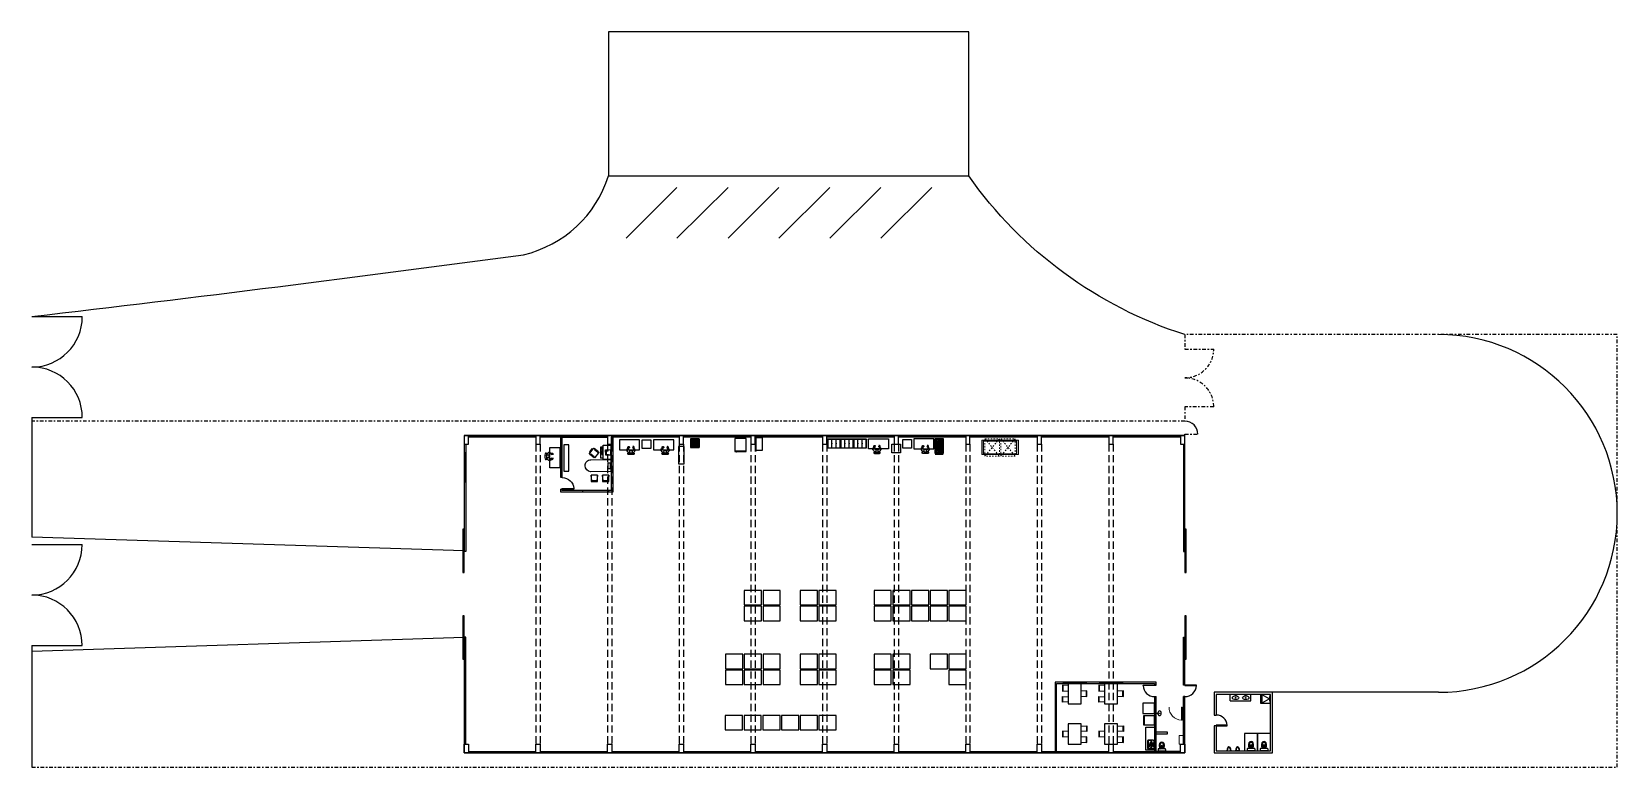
# Model space of a CAD drawing. Header units: millimetres. Extents: x 73 to 184, y 86 to 137.
import ezdxf

# ---------------------------------------------------------------- set-up
doc = ezdxf.new("R2010")
doc.units = ezdxf.units.MM
for name, pattern in [('AUDIT_I_201002150132-0', [0]), ('CENTER', [7.144, 4.465, -0.893, 0.893, -0.893]), ('CONTINUA', [0]), ('DASHDOT2', [0.5, 0.25, -0.125, 0, -0.125]), ('DASHED', [0.75, 0.5, -0.25])]:
    doc.linetypes.add(name, pattern=pattern)
for name, color, linetype in [('AA - SPLIT', 7, 'Continuous'), ('Areas', 7, 'Continuous'), ('ARQ - Aberturas', 1, 'Continuous'), ('ARQ - Muros Durlock', 40, 'Continuous'), ('ARQ-Estruct', 7, 'Continuous'), ('EQ - Mobiliario', 252, 'AUDIT_I_201002150132-0'), ('EQ - Sanitario', 252, 'Continuous'), ('estanterías RACK', 30, 'CONTINUA'), ('LARGUERO_2300', 42, 'Continuous'), ('mobiliario', 8, 'CENTER'), ('PER - ROMBOIDAL', 3, 'Continuous'), ('Plano base$0$EQ - Mobiliario', 252, 'AUDIT_I_201002150132-0')]:
    doc.layers.add(name, color=color, linetype=linetype)
for name, color, linetype, lineweight in [('BASTIDOR', 162, 'Continuous', 5), ('MERCADERIA', 252, 'Continuous', 5), ('OBRA REQ. A PROPIETARIO', 1, 'Continuous', 0)]:
    doc.layers.add(name, color=color, linetype=linetype, lineweight=lineweight)

# ---------------------------------------------------------------- blocks, each defined once
blk = doc.blocks.new('Plano base$0$S11')
at = {"layer": 'Plano base$0$EQ - Mobiliario'}
for points in [[(-0.05157, 0.353258), (-0.132673, 0.33131, 0.052358), (-0.142413, 0.327545), (-0.186929, 0.304734), (-0.211415, 0.281504, 0.053378), (-0.218314, 0.273397), (-0.259688, 0.212712, -0.078921), (-0.270449, 0.201298), (-0.274028, 0.198535, 0.253624), (-0.293316, 0.154953), (-0.291356, 0.13054), (-0.248933, 0.063996, 0.001509), (-0.24877, 0.063742), (-0.215435, 0.012144), (-0.215679, -0.033299, 0.039319), (-0.215104, -0.04113), (-0.209528, -0.077571, 0.271109), (-0.206347, -0.081494), (-0.202026, -0.083121, 0.56371), (-0.195302, -0.077831), (-0.194022, -0.074411), (-0.183012, -0.092915, 0.308624), (-0.178144, -0.095755), (-0.174821, -0.09552, 0.454858), (-0.170281, -0.089503), (-0.171597, -0.083247), (-0.161148, -0.103242, 0.307468), (-0.156198, -0.1059), (-0.150585, -0.105315, 0.419663), (-0.146141, -0.099731), (-0.146597, -0.092873), (-0.137417, -0.099456, 0.353703), (-0.131471, -0.101499), (-0.129802, -0.100891, 0.381475), (-0.126651, -0.095024), (-0.143368, -0.025513), (-0.130185, -0.031667), (-0.111054, -0.04281, 0.392799), (-0.104414, -0.041317), (-0.10084, -0.036105, 0.335675), (-0.101121, -0.030078), (-0.120712, -0.006551, 0.110367), (-0.137985, 0.006761), (-0.165212, 0.019472), (-0.170055, 0.037788), (-0.175656, 0.064976, 0.035291), (-0.172848, 0.142745)], [(-0.07161, 0.189774), (-0.172848, 0.142745, -0.136037), (-0.197574, 0.132634), (-0.212527, 0.130864), (-0.245783, 0.157093)], [(-0.218806, 0.016393), (-0.213085, 0.014459, 0.155319), (-0.182758, 0.013915), (-0.1648, 0.019279)], [(0.072112, 0.218185), (0.061747, 0.203843, -0.211627), (0.047748, 0.195681), (0.041131, 0.194946), (0.037744, 0.198336, -0.177498), (0.03196, 0.210828), (0.030915, 0.223496), (0.028353, 0.202562, -0.076282), (0.024248, 0.187959), (0.022908, 0.185009, -0.269675), (0.006512, 0.173362, -0.089564), (-0.011189, 0.174922), (-0.015424, 0.176078), (-0.042845, 0.184654), (-0.050929, 0.188121, -0.168212), (-0.075123, 0.210146), (-0.077121, 0.213814)], [(0.048147, 0.35353), (0.121226, 0.337577, -0.052358), (0.13114, 0.334297), (0.176727, 0.313711), (0.202329, 0.291716, -0.053378), (0.20962, 0.283959), (0.253938, 0.22539, 0.078921), (0.265248, 0.21452), (0.268959, 0.211937, -0.253624), (0.290374, 0.16936), (0.289621, 0.14488), (0.250532, 0.076325, -0.001509), (0.250382, 0.076063), (0.219634, 0.022883), (0.222119, -0.022493, -0.039319), (0.221932, -0.030342), (0.21816, -0.067014, -0.271109), (0.215176, -0.07109), (0.210941, -0.072927, -0.56371), (0.203964, -0.067975), (0.202517, -0.064623), (0.192433, -0.083648, -0.308624), (0.187712, -0.086724), (0.184381, -0.086654, -0.454858), (0.179549, -0.080869), (0.180555, -0.074555), (0.171106, -0.095041, -0.307468), (0.166293, -0.09794), (0.160658, -0.097632, -0.419663), (0.155944, -0.092274), (0.156061, -0.085403), (0.147217, -0.09243, -0.353703), (0.141378, -0.094764), (0.139682, -0.09424, -0.381475), (0.136245, -0.088535), (0.149512, -0.018284), (0.136649, -0.025081), (0.118091, -0.037154, -0.392799), (0.111385, -0.03599), (0.107558, -0.030961, -0.335675), (0.107542, -0.024928), (0.125948, -0.000462, -0.110367), (0.142543, 0.013686), (0.16911, 0.027724), (0.173043, 0.046257), (0.177297, 0.073688, -0.035291), (0.170655, 0.151224)], [(0.063464, 0.194726), (0.170655, 0.151224, 0.136037), (0.19585, 0.142345), (0.210872, 0.141315), (0.242793, 0.169152)], [(0.22279, 0.027293), (0.217172, 0.025079, -0.155319), (0.186909, 0.02304), (0.168708, 0.027511)]]:
    blk.add_lwpolyline(points, format="xyb", dxfattribs=at)
blk.add_lwpolyline([(0.002661, 0.135074), (0.005335, 0.137595, 0.128039), (0.01069, 0.146133), (0.011418, 0.148443, -0.219355), (0.022675, 0.160837), (0.045486, 0.170524, 0.17095), (0.055296, 0.179485), (0.072256, 0.21113, 0.07568), (0.074268, 0.216804), (0.081365, 0.253736, 0.047493), (0.082263, 0.263171), (0.082263, 0.288818, 0.10638), (0.077837, 0.309385), (0.067976, 0.331235, 0.20273), (0.039396, 0.357691), (0.021476, 0.364167, 0.135751), (-0.005104, 0.366216), (-0.033512, 0.360667, 0.197051), (-0.065203, 0.339812), (-0.069253, 0.333888, 0.116404), (-0.077514, 0.312455), (-0.083155, 0.271268, 0.060301), (-0.083344, 0.259253), (-0.07753, 0.203977, 0.09676), (-0.075281, 0.196645), (-0.063687, 0.174943, 0.215466), (-0.050631, 0.164899), (-0.030294, 0.16011), (-0.0272, 0.158969, -0.197631), (-0.015998, 0.148671), (-0.014185, 0.144792, 0.157943), (-0.005778, 0.135775), (-0.003197, 0.134342, 0.326668)], format="xyb", close=True, dxfattribs=at)
blk.add_lwpolyline([(0, 0.367213), (-0.001653, 0.366766)], dxfattribs=at)
for centre, radius, start, end in [((-0.171802, 0.404209), 0.0508, 98.455473, 261.544527), ((-0.00143, 0.264479), 0.203175, 153.61801, 172.948325), ((0, -0.751491), 1.2192, 81.544527, 98.455473), ((0, -0.851987), 1.2192, 81.544527, 98.455473), ((0.171802, 0.404209), 0.0508, 278.455473, 81.544527), ((-0.00143, 0.264479), 0.203175, 8.377378, 26.212212)]:
    blk.add_arc(centre, radius, start, end, dxfattribs=at)
blk = doc.blocks.new('Plano base$0$escritorio_1.40x0.80')
at = {"layer": 'Plano base$0$EQ - Mobiliario', "color": 1}
blk.add_lwpolyline([(0, 0.315978), (0, 0), (-0.7, 0), (-0.7, 1.4), (0, 1.4), (0, 0.890842)], dxfattribs=at)
at = {"layer": 'Plano base$0$EQ - Mobiliario'}
blk.add_lwpolyline([(0, 0.771842), (0, 0.428037)], dxfattribs=at)
at = {"layer": 'Plano base$0$EQ - Mobiliario', "rotation": 270}
blk.add_blockref('Plano base$0$S11', (-0.133713, 0.599231), dxfattribs=at)
blk = doc.blocks.new('IP ANDINA')
for p, q in [((-0.265, -0.120632), (-0.265, 0)), ((-0.265, 0), (0.265, 0)), ((0.265, -0.120632), (0.265, 0)), ((-0.225632, -0.16), (0.225632, -0.16)), ((-0.042449, -0.375164), (-0.04494, -0.327163)), ((0.041618, -0.375164), (0.04494, -0.327163))]:
    blk.add_line(p, q)
blk.add_lwpolyline([(-0.130856, -0.400348, 0.081456), (-0.119783, -0.467864, 0.089731), (-0.089741, -0.522325, 0.104602), (-0.042673, -0.560331, 0.142864), (-0.000046, -0.57285, 0.142579), (0.042673, -0.560331, 0.104602), (0.089741, -0.522325, 0.089731), (0.119783, -0.467864, 0.081456), (0.130856, -0.400348, 0.081456), (0.119783, -0.332831, 0.089731), (0.089741, -0.27837, 0.104602), (0.042673, -0.240364, 0.142579), (-0.000046, -0.227845, 0.142864), (-0.042673, -0.240364, 0.104602), (-0.089741, -0.27837, 0.089731), (-0.119783, -0.332831, 0.081456)], format="xyb", close=True)
for centre in [(-0.073031, -0.169739), (0.073031, -0.169739)]:
    blk.add_circle(centre, 0.005)
for centre, radius, start, end in [((-0.225632, -0.120632), 0.039368, 180, 270), ((0.346395, -0.390548), 0.523947, 155.882772, 185.67851), ((0, -0.451664), 0.175227, 176.966377, 3.033623), ((-0.086182, -0.196891), 0.05, 132.453918, 155.882772), ((-0.01494, -0.327163), 0.03, 90, 180), ((-0.000415, -0.358925), 0.045061, 201.123443, 338.876557), ((0, -0.344692), 0.049822, 72.549981, 107.450019), ((0.01494, -0.327163), 0.03, 0, 90), ((0.086182, -0.196891), 0.05, 24.117228, 47.546082), ((-0.346395, -0.390548), 0.523947, 354.32149, 24.117228), ((0.225632, -0.120632), 0.039368, 270, 0)]:
    blk.add_arc(centre, radius, start, end)
blk = doc.blocks.new('puerta 75')
blk.add_lwpolyline([(-0.75, -0.04), (0, -0.04), (0, 0), (-0.75, 0)], close=True)
blk.add_arc((0, 0), 0.751, 183.0529, 270)
blk = doc.blocks.new('Palomar')
at = {"color": 1}
for p, q in [((0.100223, 1.13318), (0.100223, 1.10118)), ((0.102223, 1.10118), (0.100223, 1.10118)), ((0.102223, 1.13318), (0.102223, 1.10118)), ((0.137223, 1.13818), (0.105223, 1.13818)), ((0.137223, 1.13618), (0.105223, 1.13618)), ((0.137223, 1.13618), (0.137223, 1.13818)), ((0.967223, 1.13818), (0.999223, 1.13818)), ((0.967223, 1.13618), (0.967223, 1.13818)), ((0.967223, 1.13618), (0.999223, 1.13618)), ((1.002223, 1.13318), (1.002223, 1.10118)), ((1.002223, 1.10118), (1.004223, 1.10118)), ((1.004223, 1.13318), (1.004223, 1.10118)), ((0.100223, 0.53918), (0.100223, 0.57118)), ((0.102223, 0.57118), (0.100223, 0.57118)), ((0.102223, 0.53918), (0.102223, 0.57118)), ((0.137223, 0.53618), (0.105223, 0.53618)), ((0.137223, 0.53418), (0.105223, 0.53418)), ((0.137223, 0.53618), (0.137223, 0.53418)), ((0.967223, 0.53618), (0.999223, 0.53618)), ((0.967223, 0.53618), (0.967223, 0.53418)), ((0.967223, 0.53418), (0.999223, 0.53418)), ((1.002223, 0.53918), (1.002223, 0.57118)), ((1.002223, 0.57118), (1.004223, 0.57118)), ((1.004223, 0.53918), (1.004223, 0.57118))]:
    blk.add_line(p, q, dxfattribs=at)
for points in [[(0.102223, 1.13318), (0.102223, 0.53618), (1.002223, 0.53618), (1.002223, 1.13318)], [(0.999223, 1.13618), (0.105223, 1.13618)], [(0.122223, 1.13318), (0.122223, 0.55618), (0.982223, 0.55618), (0.982223, 1.13318)], [(0.402223, 1.13618), (0.402223, 0.55618)], [(0.702223, 1.13618), (0.702223, 0.55618)], [(0.999223, 0.53618), (0.105223, 0.53618)]]:
    blk.add_lwpolyline(points, dxfattribs=at)
for centre, radius, start, end in [((0.105223, 1.13318), 0.005, 90, 180), ((0.105223, 1.13318), 0.003, 90, 180), ((0.999223, 1.13318), 0.005, 0, 90), ((0.999223, 1.13318), 0.003, 0, 90), ((0.105223, 0.53918), 0.005, 180, 270), ((0.105223, 0.53918), 0.003, 180, 270), ((0.999223, 0.53918), 0.003, 270, 0), ((0.999223, 0.53918), 0.005, 270, 0)]:
    blk.add_arc(centre, radius, start, end, dxfattribs=at)
for p in [(0.402223, 0.83618), (0.702223, 0.83618)]:
    blk.add_point(p, dxfattribs=at)
blk = doc.blocks.new('RollContainer')
h = blk.add_hatch()
h.set_pattern_fill('NET', color=1, scale=0.03)
h.set_pattern_definition([(0, (1063.78175, 605.8063), (0, 0.09525), []), (90, (1063.78175, 605.8063), (-0.09525, 0), [])])
h.paths.add_polyline_path([(0.06, -0.28), (1.03, -0.28), (1.03, 0.28), (0.06, 0.28)])
at = {"color": 1}
blk.add_lwpolyline([(0, 0.28), (0, -0.28)], dxfattribs=at)
for points in [[(0.05, -0.3), (1.05, -0.3), (1.05, 0.3), (0.05, 0.3)], [(0.06, -0.28), (1.03, -0.28), (1.03, 0.28), (0.06, 0.28)]]:
    blk.add_lwpolyline(points, close=True, dxfattribs=at)
blk = doc.blocks.new('balanza')
h = blk.add_hatch()
h.set_pattern_fill('ANGLE', color=1, scale=0.005)
h.set_pattern_definition([(0, (0.6, 0.6), (0, 0.034925), [0.0254, -0.009525]), (90, (0.6, 0.6), (-0.034925, 0), [0.0254, -0.009525])])
h.paths.add_polyline_path([(0, 0.6), (0.6, 0.6), (0.6, 0), (0.04, 0.04)])
at = {"color": 1}
for p, q in [((0, 0.6), (0.04, 0.04)), ((0.04, 0.04), (0.6, 0))]:
    blk.add_line(p, q, dxfattribs=at)
blk.add_lwpolyline([(0, 0), (0.6, 0), (0.6, 0.6), (0, 0.6)], close=True, dxfattribs=at)
blk = doc.blocks.new('heladera')
at = {"color": 1}
for points in [[(-0.4, -0.9), (0.4, -0.9), (0.4, 0), (-0.4, 0)], [(-0.275195, -0.9), (-0.262811, -0.9), (-0.262811, -0.93926), (-0.275195, -0.93926)]]:
    blk.add_lwpolyline(points, close=True, dxfattribs=at)
blk.add_lwpolyline([(-0.4, -0.85), (0.4, -0.85)], dxfattribs=at)
blk = doc.blocks.new('mesa_comedor_1.40x0.90')
at = {"color": 1}
for p, q in [((-1.275, 1.281796), (-1.275, 0.884921, 3.76699)), ((-1.275, 1.281796), (-1.275, 0.884921, 3.76699)), ((-1.275, 1.281796), (-1.275, 0.884921, 3.76699)), ((-1.275, 0.118204), (-1.275, 0.515079, 3.76699)), ((-1.275, 0.118204), (-1.275, 0.515079, 3.76699)), ((-1.275, 0.118204), (-1.275, 0.515079, 3.76699)), ((0.375, 0.501562), (0.375, 0.898438, 3.76699)), ((0.375, 0.501562), (0.375, 0.898437, 3.76699)), ((0.375, 0.501562), (0.375, 0.898437, 3.76699))]:
    blk.add_line(p, q, dxfattribs=at)
for points in [[(-0.9, 1.258358), (-1.3, 1.283358), (-1.3, 0.883358), (-0.9, 0.908358)], [(-0.9, 1.258358), (-1.3, 1.283358), (-1.3, 0.883358), (-0.9, 0.908358)], [(-0.9, 1.258358), (-1.3, 1.283358), (-1.3, 0.883358), (-0.9, 0.908358)], [(-0.9, 0.141642), (-1.3, 0.116642), (-1.3, 0.516642), (-0.9, 0.491642)], [(-0.9, 0.141642), (-1.3, 0.116642), (-1.3, 0.516642), (-0.9, 0.491642)], [(-0.9, 0.141642), (-1.3, 0.116642), (-1.3, 0.516642), (-0.9, 0.491642)], [(0, 0.525), (0.4, 0.5), (0.4, 0.9), (0, 0.875)], [(0, 0.525), (0.4, 0.5), (0.4, 0.9), (0, 0.875)], [(0, 0.525), (0.4, 0.5), (0.4, 0.9), (0, 0.875)]]:
    blk.add_lwpolyline(points, dxfattribs=at)
blk.add_lwpolyline([(-0.9, 0), (0, 0), (0, 1.4), (-0.9, 1.4)], close=True, dxfattribs=at)
blk = doc.blocks.new('Puerta 80')
at = {"color": 1}
blk.add_lwpolyline([(-0.04, 0), (0, 0), (0, 0.8), (-0.04, 0.8)], close=True, dxfattribs=at)
blk.add_arc((-0.04, 0), 0.801, 0, 87.1376, dxfattribs=at)
blk = doc.blocks.new('banqueta alta')
at = {"color": 1}
blk.add_lwpolyline([(-0.225, -0.45), (0.225, -0.45), (0.225, 0), (-0.225, 0)], close=True, dxfattribs=at)
blk.add_lwpolyline([(-0.225, -0.45), (-0.174386, -0.050614), (0.174386, -0.050614), (0.225, -0.45)], dxfattribs=at)
blk = doc.blocks.new('Plano base$0$IRI-OCASA-Layout R 9$0$OCA_puesto gerente')
at = {"color": 1}
for p, q in [((0, 2.4735), (0, 1.4745)), ((0.5292, 2.4735), (0, 2.4735)), ((0.5292, 1.4745), (0.5292, 2.4735)), ((0.5292, 2.34927), (0.719485, 2.34927)), ((0.572581, 2.220396), (0.572581, 2.296596)), ((0.572581, 2.296596), (0.674181, 2.296596)), ((0.674181, 2.220396), (0.572581, 2.220396)), ((0.597981, 2.233096), (0.597981, 2.283896)), ((0.597981, 2.283896), (0.623381, 2.283896)), ((0.597981, 2.258496), (0.623381, 2.258496)), ((0.623381, 2.233096), (0.597981, 2.233096)), ((0.623381, 2.283896), (0.623381, 2.233096)), ((0.674181, 2.296596), (0.674181, 2.220396)), ((0.719485, 2.34927), (0.719485, 1.572094)), ((0.843753, 2.009432), (1.156759, 2.254286)), ((1.226948, 2.245711), (1.472357, 1.931996)), ((0, 1.4745), (0.5292, 1.4745)), ((1.3836, 1.4745), (0, 1.4745)), ((0, 1.4745), (0, 0.6411)), ((0.026144, 2.161848), (0.026144, 1.780848)), ((0.305545, 2.111048), (0.026144, 2.161848)), ((0.356345, 2.161848), (0.026144, 2.161848)), ((0.026144, 1.780848), (0.305545, 1.831648)), ((0.026144, 1.780848), (0.356345, 1.780848)), ((0.356345, 2.161848), (0.305545, 2.111048)), ((0.305545, 1.831648), (0.305545, 2.111048)), ((0.305545, 1.831648), (0.356345, 1.780848)), ((0.356345, 1.780848), (0.356345, 2.161848)), ((0.5292, 1.572094), (0.719485, 1.572094)), ((0.55734, 2.116405), (0.63354, 2.116405)), ((0.55734, 1.837005), (0.55734, 2.116405)), ((0.63354, 1.837005), (0.55734, 1.837005)), ((0.58274, 1.837005), (0.58274, 2.116405)), ((0.60814, 2.116405), (0.60814, 1.837005)), ((0.63354, 2.116405), (0.63354, 1.837005)), ((0.65894, 2.116405), (0.68434, 2.116405)), ((0.65894, 1.837005), (0.65894, 2.116405)), ((0.68434, 1.837005), (0.65894, 1.837005)), ((0.68434, 2.116405), (0.68434, 1.837005)), ((1.080587, 1.625528), (0.835178, 1.939243)), ((1.463782, 1.861807), (1.150775, 1.616953)), ((0, 0.6411), (1.404391, 0.6411)), ((1.7952, 1.059702), (1.7952, 1.063102))]:
    blk.add_line(p, q, dxfattribs=at)
for points in [[(1.306357, 2.233303), (1.478999, 2.012608), (1.445367, 1.986298), (1.272725, 2.206994)], [(0.051994, 1.244265), (0.051994, 0.824981), (0.187394, 0.824981), (0.187394, 1.244265)], [(1.119735, 2.199042), (1.131257, 2.184313), (0.88961, 1.995281), (0.878088, 2.01001)], [(1.396414, 1.849735), (1.409537, 1.832958), (1.165764, 1.642263), (1.15264, 1.659039)]]:
    blk.add_lwpolyline(points, close=True, dxfattribs=at)
for centre, radius, start, end in [((1.187566, 2.214904), 0.05, 38.034833, 128.034833), ((0.87456, 1.97005), 0.05, 128.034833, 218.034833), ((1.119968, 1.656335), 0.05, 218.034833, 308.034833), ((1.386346, 1.065648), 0.408861, 359.643216, 90.384836), ((1.432975, 1.901189), 0.05, 308.034833, 38.034833), ((1.374057, 1.062211), 0.422202, 274.120115, 359.595756)]:
    blk.add_arc(centre, radius, start, end, dxfattribs=at)
blk = doc.blocks.new('*U36')
blk.add_lwpolyline([(-0.5, -0.6), (0.5, -0.6), (0.5, 0.6), (-0.5, 0.6)], close=True)
blk = doc.blocks.new('*U37')
blk.add_lwpolyline([(-0.5, -0.6), (0.5, -0.6), (0.5, 0.6), (-0.5, 0.6)], close=True)
blk = doc.blocks.new('*U38')
blk.add_lwpolyline([(-0.5, -0.6), (0.5, -0.6), (0.5, 0.6), (-0.5, 0.6)], close=True)
blk = doc.blocks.new('*U39')
at = {"color": 1}
blk.add_lwpolyline([(-0.5, -0.6), (0.5, -0.6), (0.5, 0.6), (-0.5, 0.6)], close=True, dxfattribs=at)
blk = doc.blocks.new('*U40')
blk.add_lwpolyline([(-0.5, -0.6), (0.5, -0.6), (0.5, 0.6), (-0.5, 0.6)], close=True)
blk = doc.blocks.new('*U41')
at = {"color": 1}
blk.add_lwpolyline([(-0.5, -0.6), (0.5, -0.6), (0.5, 0.6), (-0.5, 0.6)], close=True, dxfattribs=at)
blk = doc.blocks.new('*U42')
blk.add_lwpolyline([(-0.5, -0.6), (0.5, -0.6), (0.5, 0.6), (-0.5, 0.6)], close=True)
blk = doc.blocks.new('*U43')
blk.add_lwpolyline([(-0.5, -0.6), (0.5, -0.6), (0.5, 0.6), (-0.5, 0.6)], close=True)
blk = doc.blocks.new('*U44')
at = {"color": 1}
blk.add_lwpolyline([(-0.5, -0.6), (0.5, -0.6), (0.5, 0.6), (-0.5, 0.6)], close=True, dxfattribs=at)
blk = doc.blocks.new('A$C0D016993')
at = {"linetype": 'DASHED', "ltscale": 0.05}
for points in [[(0, 1.2), (1, 1.2), (1, 0), (0, 0), (0, 1.2)], [(0, 1.2), (1, 0)], [(1, 1.2), (0, 0)]]:
    blk.add_lwpolyline(points, dxfattribs=at)
blk = doc.blocks.new('Plano base$0$Bacha Acero Inoxidable oval')
for p, q in [((124.737259, 27.405913), (124.743463, 27.491885)), ((124.766912, 27.405913), (124.760707, 27.491885))]:
    blk.add_line(p, q)
for centre, radius in [((124.752085, 27.578626), 0.012069), ((124.752085, 27.405913), 0.014827)]:
    blk.add_circle(centre, radius)
blk.add_arc((124.752085, 27.491885), 0.008622, 0, 180)
blk.add_ellipse((124.752085, 27.578626), major_axis=(0.165, 0), ratio=0.727273, start_param=4.7791229093, end_param=10.9288403587)

msp = doc.modelspace()

# ---------------------------------------------------------------- linework, layer by layer
at = {"color": 0}
for p, q in [((132.41, 122.96), (135.95, 126.49)), ((158.85, 91.33), (159.34, 91.05)), ((159.38, 91.07), (159.45, 91.33)), ((159.34, 91.01), (158.85, 90.73)), ((159.45, 90.73), (159.38, 90.99))]:
    msp.add_line(p, q, dxfattribs=at)
at = {"color": 1}
for p, q in [((123.76, 109.11), (123.76, 109.15)), ((123.76, 109.11), (123.76, 109.15)), ((123.76, 109.11), (123.76, 109.11)), ((123.77, 109.15), (123.8, 109.15)), ((123.77, 109.15), (123.8, 109.15)), ((123.8, 109.15), (123.8, 109.15)), ((124.18, 109.15), (124.15, 109.15)), ((124.18, 109.15), (124.15, 109.15)), ((124.15, 109.15), (124.15, 109.15)), ((124.18, 109.11), (124.18, 109.15)), ((124.18, 109.11), (124.19, 109.11)), ((124.19, 109.11), (124.19, 109.15)), ((141.84, 107.96), (141.84, 108.96)), ((123.76, 108.28), (123.76, 108.25)), ((123.76, 108.28), (123.76, 108.25)), ((123.76, 108.28), (123.76, 108.28)), ((123.77, 108.25), (123.8, 108.25)), ((123.77, 108.25), (123.8, 108.25)), ((123.8, 108.25), (123.8, 108.25)), ((124.18, 108.25), (124.15, 108.25)), ((124.18, 108.25), (124.15, 108.25)), ((124.15, 108.25), (124.15, 108.25)), ((124.18, 108.28), (124.18, 108.25)), ((124.18, 108.28), (124.19, 108.28)), ((124.19, 108.28), (124.19, 108.25)), ((146.66, 92.13), (145.06, 92.13)), ((149.19, 92.13), (147.59, 92.13))]:
    msp.add_line(p, q, dxfattribs=at)
msp.add_lwpolyline([(113.51, 137.28), (113.51, 127.28), (138.51, 127.28), (138.51, 137.28)], close=True)
for points in [[(73.51, 117.53, 0.004276), (107.63, 121.82, 0.266074), (113.51, 127.28)], [(153.51, 116.28, -0.163287), (138.51, 127.28)]]:
    msp.add_lwpolyline(points, format="xyb")
at = {"color": 0}
for points in [[(118.27, 126.49), (114.74, 122.96)], [(121.81, 126.49), (118.27, 122.96)], [(128.88, 126.49), (125.34, 122.96)], [(132.41, 126.49), (128.88, 122.96)], [(135.95, 126.49), (132.41, 122.96)], [(113.44, 109.18), (113.45, 109.18)], [(103.51, 101.28), (73.51, 102.24)], [(103.51, 95.28), (73.51, 94.31)], [(153.51, 91.98), (153.41, 91.98)], [(171.11, 91.48), (158.75, 91.48)], [(153.51, 91.18), (153.41, 91.18)]]:
    msp.add_lwpolyline(points, dxfattribs=at)
for points in [[(125.34, 126.49), (121.81, 122.96)], [(73.51, 117.53), (77.01, 117.53)], [(73.51, 110.53), (77.01, 110.53)], [(73.51, 110.53), (73.51, 102.24)], [(103.51, 109.28), (153.51, 109.28)], [(103.61, 108.08), (103.51, 108.08)], [(103.61, 106.08), (103.51, 106.08)], [(73.5, 101.72), (77, 101.72)], [(73.5, 94.72), (77, 94.72)], [(73.51, 94.72), (73.51, 86.28)]]:
    msp.add_lwpolyline(points)
at = {"color": 1}
for points in [[(123.76, 108.25), (123.76, 109.15)], [(123.77, 109.15), (124.18, 109.15)], [(124.18, 109.15), (124.18, 108.25)], [(103.56, 108.08), (103.56, 106.08)], [(124.18, 108.25), (123.77, 108.25)]]:
    msp.add_lwpolyline(points, dxfattribs=at)
for points in [[(110.41, 108.63), (110.41, 106.81), (110.76, 106.81), (110.76, 108.63)], [(151.41, 91.98), (151.41, 91.94), (150.61, 91.94), (150.61, 91.98)]]:
    msp.add_lwpolyline(points, close=True, dxfattribs=at)
msp.add_lwpolyline([(151.12, 87.82), (151.29, 87.82, 0.414214), (151.32, 87.85), (151.32, 87.86, 0.414214), (151.29, 87.88), (151.12, 87.88, 0.414214), (151.1, 87.86), (151.1, 87.85, 0.414214)], format="xyb", close=True, dxfattribs=at)
at = {"color": 0}
for centre, radius in [((157.03, 91.29), 0.0199), ((157.03, 91.1), 0.0199), ((157.73, 91.29), 0.0199), ((157.73, 91.1), 0.0199), ((159.37, 91.03), 0.04)]:
    msp.add_circle(centre, radius, dxfattribs=at)
at = {"color": 1}
for centre in [(151.29, 87.95), (151.29, 87.76)]:
    msp.add_circle(centre, 0.0308, dxfattribs=at)
for centre, radius, start, end in [((73.51, 117.53), 3.5, 270, 0), ((171.11, 103.88), 12.4, 270, 90), ((73.51, 110.53), 3.5, 0, 90), ((73.5, 101.72), 3.5, 270, 0), ((73.5, 94.72), 3.5, 0, 90)]:
    msp.add_arc(centre, radius, start, end)
for centre, radius, start, end in [((123.77, 109.15), 0.003, 90, 180), ((123.77, 109.15), 0.005, 90, 180), ((124.18, 109.15), 0.003, 0, 90), ((124.18, 109.15), 0.005, 0, 90), ((123.77, 108.25), 0.003, 180, 270), ((123.77, 108.25), 0.005, 180, 270), ((124.18, 108.25), 0.003, 270, 0), ((124.18, 108.25), 0.005, 270, 0), ((151.41, 91.98), 0.801, 182.8624, 270)]:
    msp.add_arc(centre, radius, start, end, dxfattribs=at)
at = {"color": 0}
for centre in [(157.03, 91.1), (157.73, 91.1)]:
    msp.add_ellipse(centre, major_axis=(0.225, 0), ratio=0.583209, dxfattribs=at)
for centre in [(156.57, 87.43), (157.17, 87.43)]:
    msp.add_ellipse(centre, major_axis=(0, -0.255), ratio=0.552176, start_param=1.570796, end_param=4.712389, dxfattribs=at)
for points in [[(156.69, 87.43), (156.69, 87.47), (156.68, 87.52), (156.65, 87.61), (156.62, 87.65), (156.56, 87.67), (156.52, 87.66), (156.47, 87.57), (156.45, 87.5), (156.45, 87.43)], [(157.29, 87.43), (157.29, 87.47), (157.28, 87.52), (157.25, 87.61), (157.22, 87.65), (157.16, 87.67), (157.12, 87.66), (157.07, 87.57), (157.05, 87.5), (157.05, 87.43)]]:
    msp.add_open_spline(points, degree=3, knots=[1.570796, 1.570796, 1.570796, 1.570796, 2.118313, 2.118313, 2.984613, 2.984613, 3.850913, 3.850913, 4.712389, 4.712389, 4.712389, 4.712389], dxfattribs=at)
at = {"layer": 'AA - SPLIT', "color": 1}
for points in [[(150.8, 87.49), (150.8, 89.05, -0.414214), (150.82, 89.07), (151.39, 89.07, -0.414214), (151.41, 89.05), (151.41, 87.49, -0.414214), (151.39, 87.47), (150.82, 87.47, -0.414214)], [(150.96, 87.57), (151.32, 87.57, 0.414214), (151.37, 87.62), (151.37, 88.1, 0.414214), (151.32, 88.15), (150.96, 88.15, 0.414214), (150.91, 88.1), (150.91, 87.62, 0.414214)]]:
    msp.add_lwpolyline(points, format="xyb", close=True, dxfattribs=at)
msp.add_lwpolyline([(151.22, 87.88), (151.22, 88.08, 0.414214), (151.17, 88.13), (150.98, 88.13, 0.414214), (150.93, 88.08), (150.93, 87.64, 0.414214), (150.98, 87.59), (151.17, 87.59, 0.414214), (151.22, 87.64), (151.22, 87.82)], format="xyb", dxfattribs=at)
for points in [[(151.06, 87.77), (150.98, 88.08)], [(151.11, 87.88), (151.17, 88.08)], [(151.04, 87.69), (150.98, 87.64)], [(151.08, 87.77), (151.1, 87.84)], [(151.1, 87.7), (151.17, 87.64)]]:
    msp.add_lwpolyline(points, dxfattribs=at)
msp.add_circle((151.07, 87.73), 0.0235, dxfattribs=at)
at = {"layer": 'AA - SPLIT', "color": 0}
msp.add_arc((157.17, 87.92), 0.474, 255.2935, 284.557, dxfattribs=at)
at = {"layer": 'Areas', "color": 1}
msp.add_line((151.51, 87.4), (153.21, 87.4), dxfattribs=at)
msp.add_lwpolyline([(103.61, 108.08), (103.51, 108.08), (103.51, 106.08), (103.61, 106.08)], close=True, dxfattribs=at)
at = {"layer": 'Areas', "color": 0}
msp.add_lwpolyline([(118.77, 108.52), (118.37, 108.52), (118.37, 107.32), (118.77, 107.32)], close=True, dxfattribs=at)
at = {"layer": 'Areas', "color": 1}
for points in [[(144.61, 87.38), (144.61, 92.08), (151.41, 92.08), (151.41, 91.98), (151.51, 91.98), (151.51, 92.18), (144.51, 92.18), (144.51, 87.38)], [(144.61, 91.98), (144.51, 91.98)], [(151.41, 91.18), (151.41, 87.38)], [(151.41, 91.18), (151.51, 91.18)], [(151.51, 88.6), (152.31, 88.6), (152.31, 88.71), (151.51, 88.71)]]:
    msp.add_lwpolyline(points, dxfattribs=at)
at = {"layer": 'ARQ - Aberturas', "color": 0}
for points in [[(103.41, 99.78), (103.51, 99.78), (103.51, 102.78), (103.41, 102.78)], [(153.51, 99.78), (153.61, 99.78), (153.61, 102.78), (153.51, 102.78)], [(103.41, 93.78), (103.51, 93.78), (103.51, 96.78), (103.41, 96.78)], [(153.51, 93.78), (153.61, 93.78), (153.61, 96.78), (153.51, 96.78)]]:
    msp.add_lwpolyline(points, close=True, dxfattribs=at)
at = {"layer": 'ARQ - Muros Durlock', "color": 0}
msp.add_line((113.45, 109.15), (110.35, 109.15), dxfattribs=at)
at = {"layer": 'ARQ - Muros Durlock', "color": 1}
for points in [[(110.21, 106.37), (110.21, 109.16)], [(113.81, 109.16), (113.81, 105.36), (110.21, 105.36), (110.21, 105.57)], [(110.31, 106.37), (110.31, 109.16)], [(113.71, 109.16), (113.71, 105.46), (110.31, 105.46), (110.31, 105.61)], [(110.31, 108.54), (110.21, 108.54)], [(113.81, 108.38), (113.71, 108.38)], [(110.31, 106.94), (110.21, 106.94)], [(113.81, 106.78), (113.71, 106.78)], [(110.31, 106.37), (110.21, 106.37)], [(110.31, 105.57), (110.21, 105.57)], [(111.72, 105.46), (111.72, 105.36)], [(113.52, 105.46), (113.52, 105.36)], [(144.61, 92.18), (144.51, 92.18)], [(144.61, 90.58), (144.51, 90.58)], [(151.51, 87.38), (151.51, 91.18)], [(144.61, 89.38), (144.51, 89.38)], [(144.61, 87.78), (144.51, 87.78)]]:
    msp.add_lwpolyline(points, dxfattribs=at)
at = {"layer": 'ARQ - Muros Durlock', "color": 0}
for points in [[(145.06, 92.18), (145.06, 92.08)], [(146.66, 92.18), (146.66, 92.08)], [(147.59, 92.18), (147.59, 92.08)], [(149.19, 92.18), (149.19, 92.08)]]:
    msp.add_lwpolyline(points, dxfattribs=at)
at = {"layer": 'ARQ-Estruct', "color": 0}
for points in [[(153.51, 101.25), (153.51, 109.28), (103.51, 109.28), (103.51, 101.25)], [(113.75, 109.18), (118.42, 109.18)], [(118.72, 109.18), (123.39, 109.18)], [(128.66, 109.18), (133.33, 109.18)], [(133.63, 109.18), (138.3, 109.18)], [(143.57, 109.18), (148.24, 109.18)], [(148.54, 109.18), (153.21, 109.18)], [(103.61, 108.68), (103.61, 101.25), (103.51, 101.25)], [(153.41, 108.68), (153.41, 101.25), (153.51, 101.25)], [(103.61, 87.88), (103.61, 95.31), (103.51, 95.31)], [(103.51, 95.3), (103.51, 87.28), (153.51, 87.28), (153.51, 91.18)], [(153.41, 91.98), (153.41, 95.31), (153.51, 95.31)], [(153.51, 91.98), (153.51, 95.3)], [(155.54, 89.15), (155.54, 87.28), (159.6, 87.28), (159.6, 91.48), (155.54, 91.48), (155.54, 89.9)], [(155.69, 89.19), (155.69, 87.43), (159.45, 87.43), (159.45, 91.33), (155.69, 91.33), (155.69, 89.9)], [(156.65, 90.88), (158.09, 90.88), (158.09, 91.33)], [(156.65, 90.88), (156.65, 91.33)], [(158.75, 91.33), (158.75, 90.73), (158.85, 90.73)], [(153.41, 87.88), (153.41, 91.18)], [(155.54, 89.9), (155.69, 89.9)], [(155.69, 89.15), (155.54, 89.15)], [(143.57, 87.38), (148.24, 87.38)], [(148.54, 87.38), (148.64, 87.38)], [(148.54, 87.38), (153.21, 87.38)]]:
    msp.add_lwpolyline(points, dxfattribs=at)
at = {"layer": 'ARQ-Estruct'}
for points in [[(103.51, 108.68), (103.81, 108.68), (103.81, 109.28), (103.51, 109.28)], [(108.48, 108.68), (108.78, 108.68), (108.78, 109.28), (108.48, 109.28)], [(103.51, 87.88), (103.81, 87.88), (103.81, 87.28), (103.51, 87.28)], [(108.48, 87.88), (108.78, 87.88), (108.78, 87.28), (108.48, 87.28)], [(113.45, 87.88), (113.75, 87.88), (113.75, 87.28), (113.45, 87.28)], [(118.42, 87.88), (118.72, 87.88), (118.72, 87.28), (118.42, 87.28)], [(123.39, 87.88), (123.69, 87.88), (123.69, 87.28), (123.39, 87.28)], [(128.36, 87.88), (128.66, 87.88), (128.66, 87.28), (128.36, 87.28)], [(133.33, 87.88), (133.63, 87.88), (133.63, 87.28), (133.33, 87.28)], [(138.3, 87.88), (138.6, 87.88), (138.6, 87.28), (138.3, 87.28)]]:
    msp.add_lwpolyline(points, close=True, dxfattribs=at)
for points in [[(103.81, 109.18), (108.48, 109.18)], [(108.78, 109.18), (113.45, 109.18)], [(123.69, 109.18), (128.36, 109.18)], [(138.6, 109.18), (143.27, 109.18)], [(103.81, 87.38), (108.48, 87.38)], [(108.78, 87.38), (113.45, 87.38)], [(113.75, 87.38), (118.42, 87.38)], [(118.72, 87.38), (123.39, 87.38)], [(123.69, 87.38), (128.36, 87.38)], [(128.66, 87.38), (133.33, 87.38)], [(133.63, 87.38), (138.3, 87.38)], [(138.6, 87.38), (143.27, 87.38)]]:
    msp.add_lwpolyline(points, dxfattribs=at)
at = {"layer": 'ARQ-Estruct', "color": 0}
for points in [[(113.45, 108.68), (113.75, 108.68), (113.75, 109.28), (113.45, 109.28)], [(118.42, 108.68), (118.72, 108.68), (118.72, 109.28), (118.42, 109.28)], [(118.42, 108.68), (118.72, 108.68), (118.72, 109.28), (118.42, 109.28)], [(123.39, 108.68), (123.69, 108.68), (123.69, 109.28), (123.39, 109.28)], [(128.36, 108.68), (128.66, 108.68), (128.66, 109.28), (128.36, 109.28)], [(133.33, 108.68), (133.63, 108.68), (133.63, 109.28), (133.33, 109.28)], [(138.3, 108.68), (138.6, 108.68), (138.6, 109.28), (138.3, 109.28)], [(143.27, 108.68), (143.57, 108.68), (143.57, 109.28), (143.27, 109.28)], [(148.24, 108.68), (148.54, 108.68), (148.54, 109.28), (148.24, 109.28)], [(153.21, 108.68), (153.51, 108.68), (153.51, 109.28), (153.21, 109.28)], [(158.85, 90.73), (159.45, 90.73), (159.45, 91.33), (158.85, 91.33)], [(157.65, 88.63), (157.65, 87.43), (158.55, 87.43), (158.55, 88.63)], [(158.55, 88.63), (158.55, 87.43), (159.45, 87.43), (159.45, 88.63)], [(143.27, 87.88), (143.57, 87.88), (143.57, 87.28), (143.27, 87.28)], [(148.24, 87.88), (148.54, 87.88), (148.54, 87.28), (148.24, 87.28)], [(153.21, 87.88), (153.51, 87.88), (153.51, 87.28), (153.21, 87.28)]]:
    msp.add_lwpolyline(points, close=True, dxfattribs=at)
at = {"layer": 'ARQ-Estruct', "color": 251, "linetype": 'DASHED', "true_color": 0x636466}
for points in [[(108.48, 108.68), (108.48, 87.88)], [(108.78, 108.68), (108.78, 87.84)], [(113.75, 108.68), (113.75, 87.84)], [(118.42, 108.68), (118.42, 87.88)], [(118.72, 108.68), (118.72, 87.84)], [(123.39, 108.68), (123.39, 87.88)], [(123.69, 108.68), (123.69, 87.84)], [(128.36, 108.68), (128.36, 87.88)], [(128.66, 108.68), (128.66, 87.84)], [(133.33, 108.68), (133.33, 87.88)], [(133.63, 108.68), (133.63, 87.84)], [(138.3, 108.68), (138.3, 87.88)], [(138.6, 108.68), (138.6, 87.84)]]:
    msp.add_lwpolyline(points, dxfattribs=at)
at = {"layer": 'ARQ-Estruct', "color": 1, "linetype": 'DASHED'}
msp.add_lwpolyline([(113.45, 108.68), (113.45, 87.88)], dxfattribs=at)
at = {"layer": 'ARQ-Estruct', "color": 0, "linetype": 'DASHED'}
for points in [[(143.27, 108.68), (143.27, 87.88)], [(143.57, 108.68), (143.57, 87.84)], [(148.24, 108.68), (148.24, 87.88)], [(148.54, 108.68), (148.54, 87.84)]]:
    msp.add_lwpolyline(points, dxfattribs=at)
at = {"layer": 'BASTIDOR', "color": 1}
for points in [[(139.54, 107.96), (139.54, 108.96), (139.42, 108.96), (139.42, 107.96)], [(141.96, 107.96), (141.96, 108.96), (141.84, 108.96), (141.84, 107.96)]]:
    msp.add_lwpolyline(points, close=True, dxfattribs=at)
at = {"layer": 'EQ - Mobiliario', "color": 1}
for p, q in [((137.04, 94.11), (135.84, 94.11)), ((135.84, 94.11), (135.84, 93.11)), ((137.04, 93.11), (137.04, 94.11)), ((135.84, 93.11), (137.04, 93.11))]:
    msp.add_line(p, q, dxfattribs=at)
at = {"layer": 'EQ - Mobiliario', "color": 253}
for p, q in [((138.34, 94.11), (137.14, 94.11)), ((137.14, 94.11), (137.14, 93.11)), ((138.34, 93.11), (138.34, 94.11)), ((137.14, 93.11), (138.34, 93.11)), ((138.34, 93.01), (137.14, 93.01)), ((137.14, 93.01), (137.14, 92.01)), ((138.34, 92.01), (138.34, 93.01)), ((137.14, 92.01), (138.34, 92.01))]:
    msp.add_line(p, q, dxfattribs=at)
at = {"layer": 'EQ - Mobiliario', "color": 1}
for points in [[(150.6, 90.73), (150.6, 90.01), (151.4, 90.01), (151.4, 90.73)], [(150.65, 89.84), (150.65, 89.22), (151.4, 89.22), (151.4, 89.84)]]:
    msp.add_lwpolyline(points, close=True, dxfattribs=at)
msp.add_lwpolyline([(150.69, 89.84), (150.69, 89.22)], dxfattribs=at)
at = {"layer": 'estanterías RACK', "color": 1}
msp.add_line((139.54, 107.96), (139.54, 108.96), dxfattribs=at)
at = {"layer": 'LARGUERO_2300', "color": 1}
for p, q in [((139.54, 108.96), (141.84, 108.96)), ((139.54, 108.91), (141.84, 108.91)), ((139.54, 108.01), (141.84, 108.01)), ((141.84, 107.96), (139.54, 107.96))]:
    msp.add_line(p, q, dxfattribs=at)
at = {"layer": 'OBRA REQ. A PROPIETARIO', "color": 1}
for points in [[(153.27, 90.45), (153.27, 89.55), (153.31, 89.55), (153.31, 90.45)], [(153.11, 87.88), (153.41, 87.88), (153.41, 88.48), (153.11, 88.48)]]:
    msp.add_lwpolyline(points, close=True, dxfattribs=at)
msp.add_arc((153.31, 90.45), 0.901, 179.9926, 267.4478, dxfattribs=at)
at = {"layer": 'PER - ROMBOIDAL', "color": 1, "linetype": 'DASHDOT2'}
msp.add_lwpolyline([(73.51, 86.28), (153.51, 86.28), (183.51, 86.28), (183.51, 116.28), (153.51, 116.28), (153.51, 115.28), (155.51, 115.28, -0.414214), (153.51, 113.28, -0.414214), (155.51, 111.28), (153.51, 111.28), (153.51, 110.28), (73.51, 110.28)], format="xyb", dxfattribs=at)
msp.add_lwpolyline([(153.51, 109.28), (153.51, 109.38), (154.41, 109.38)], dxfattribs=at)
at = {"layer": 'PER - ROMBOIDAL', "color": 1}
msp.add_arc((153.51, 109.38), 0.9, 0, 90, dxfattribs=at)
at = {"layer": 'Plano base$0$EQ - Mobiliario', "color": 1}
for points in [[(116.45, 108.39), (115.85, 108.39), (115.85, 108.99), (116.45, 108.99)], [(134.54, 108.41), (133.94, 108.41), (133.94, 109.01), (134.54, 109.01)], [(133.78, 108.08), (133.18, 108.08), (133.18, 108.68), (133.78, 108.68)]]:
    msp.add_lwpolyline(points, close=True, dxfattribs=at)

# ---------------------------------------------------------------- block references
at = {"color": 1}
msp.add_blockref('heladera', (122.68, 109.07), dxfattribs=at)
for name, p, rotation in [('Palomar', (129.72, 109.57), 180), ('Palomar', (130.62, 109.57), 180), ('Palomar', (131.52, 109.57), 180), ('RollContainer', (136.47, 108), 90), ('Puerta 80', (153.51, 91.94), 270)]:
    msp.add_blockref(name, p, dxfattribs=dict(at, rotation=rotation))
at = {"color": 0, "rotation": 180}
for name, p in [('Plano base$0$escritorio_1.40x0.80', (109.44, 108.44)), ('puerta 75', (155.69, 89.15)), ('IP ANDINA', (158.1, 87.43)), ('IP ANDINA', (159, 87.43))]:
    msp.add_blockref(name, p, dxfattribs=at)
at = {"layer": 'ARQ - Aberturas', "color": 1, "xscale": -1, "rotation": 270}
msp.add_blockref('Puerta 80', (110.31, 105.61), dxfattribs=at)
at = {"layer": 'EQ - Mobiliario', "color": 0, "xscale": -1, "rotation": 90}
for p in [(115.68, 108.29), (118.05, 108.29), (136.1, 108.36)]:
    msp.add_blockref('Plano base$0$escritorio_1.40x0.80', p, dxfattribs=at)
at = {"layer": 'EQ - Mobiliario', "color": 1}
for name, p, rotation in [('balanza', (119.21, 109.06), 270), ('banqueta alta', (112.53, 106.09), 180), ('banqueta alta', (113.32, 106.09), 180)]:
    msp.add_blockref(name, p, dxfattribs=dict(at, rotation=rotation))
at = {"layer": 'EQ - Mobiliario', "color": 0, "rotation": 269.886732}
msp.add_blockref('Plano base$0$escritorio_1.40x0.80', (131.55, 108.36), dxfattribs=at)
at = {"layer": 'EQ - Mobiliario', "color": 1, "xscale": -1, "rotation": 0.319529}
msp.add_blockref('Plano base$0$IRI-OCASA-Layout R 9$0$OCA_puesto gerente', (113.69, 106.14), dxfattribs=at)
at = {"layer": 'EQ - Mobiliario', "color": 252, "linetype": 'ByBlock', "lineweight": -2, "transparency": 16777216, "rotation": 90}
for name, p in [('*U36', (123.54, 98.04)), ('*U36', (124.84, 98.04)), ('*U37', (127.42, 98.04)), ('*U37', (128.72, 98.04)), ('*U36', (123.54, 96.94)), ('*U36', (124.84, 96.94)), ('*U37', (127.42, 96.94)), ('*U37', (128.72, 96.94)), ('*U43', (122.24, 93.61)), ('*U43', (123.54, 93.61)), ('*U43', (124.84, 93.61)), ('*U42', (127.42, 93.61)), ('*U42', (128.72, 93.61)), ('*U43', (122.24, 92.51)), ('*U43', (123.54, 92.51)), ('*U43', (124.84, 92.51)), ('*U42', (127.42, 92.51)), ('*U42', (128.72, 92.51)), ('*U44', (122.22, 89.37)), ('*U44', (123.52, 89.37))]:
    msp.add_blockref(name, p, dxfattribs=at)
at = {"layer": 'EQ - Mobiliario', "color": 1, "linetype": 'ByBlock', "lineweight": -2, "transparency": 16777216, "rotation": 90}
for name, p in [('*U41', (123.54, 98.04)), ('*U41', (124.84, 98.04)), ('*U41', (127.42, 98.04)), ('*U41', (128.72, 98.04)), ('*U39', (132.54, 98.04)), ('*U39', (133.84, 98.04)), ('*U40', (135.14, 98.04)), ('*U41', (135.14, 98.04)), ('*U41', (136.44, 98.04)), ('*U41', (137.74, 98.04)), ('*U41', (123.54, 96.94)), ('*U41', (124.84, 96.94)), ('*U41', (127.42, 96.94)), ('*U41', (128.72, 96.94)), ('*U39', (132.54, 96.94)), ('*U39', (133.84, 96.94)), ('*U40', (135.14, 96.94)), ('*U41', (135.14, 96.94)), ('*U41', (136.44, 96.94)), ('*U41', (137.74, 96.94)), ('*U41', (122.24, 93.61)), ('*U41', (123.54, 93.61)), ('*U41', (124.84, 93.61)), ('*U41', (127.42, 93.61)), ('*U41', (128.72, 93.61)), ('*U41', (132.54, 93.61)), ('*U41', (133.84, 93.61)), ('*U41', (137.74, 93.61)), ('*U41', (122.24, 92.51)), ('*U41', (123.54, 92.51)), ('*U41', (124.84, 92.51)), ('*U41', (127.42, 92.51)), ('*U41', (128.72, 92.51)), ('*U41', (132.54, 92.51)), ('*U41', (133.84, 92.51)), ('*U41', (137.74, 92.51)), ('*U44', (124.82, 89.37)), ('*U44', (126.12, 89.37)), ('*U44', (127.42, 89.37)), ('*U44', (128.72, 89.37))]:
    msp.add_blockref(name, p, dxfattribs=at)
at = {"layer": 'EQ - Mobiliario', "color": 253, "linetype": 'ByBlock', "lineweight": -2, "transparency": 16777216, "rotation": 90}
for p in [(132.54, 93.61), (133.84, 93.61), (132.54, 92.51), (133.84, 92.51)]:
    msp.add_blockref('*U38', p, dxfattribs=at)
at = {"layer": 'EQ - Sanitario', "color": 1}
for name, p, rotation in [('Plano base$0$Bacha Acero Inoxidable oval', (124.19, 214.78), 269.992633), ('IP ANDINA', (151.91, 87.4), 180.112763)]:
    msp.add_blockref(name, p, dxfattribs=dict(at, rotation=rotation))
at = {"layer": 'MERCADERIA', "color": 1}
for p in [(139.64, 107.86, -15953.83), (140.74, 107.86, -15953.83)]:
    msp.add_blockref('A$C0D016993', p, dxfattribs=at)
at = {"layer": 'mobiliario', "color": 0}
for p in [(146.31, 90.68), (148.84, 90.68)]:
    msp.add_blockref('mesa_comedor_1.40x0.90', p, dxfattribs=at)
at = {"layer": 'mobiliario', "color": 0, "rotation": 180}
for p in [(145.41, 89.28), (147.94, 89.28)]:
    msp.add_blockref('mesa_comedor_1.40x0.90', p, dxfattribs=at)

doc.saveas('drawing.dxf')
